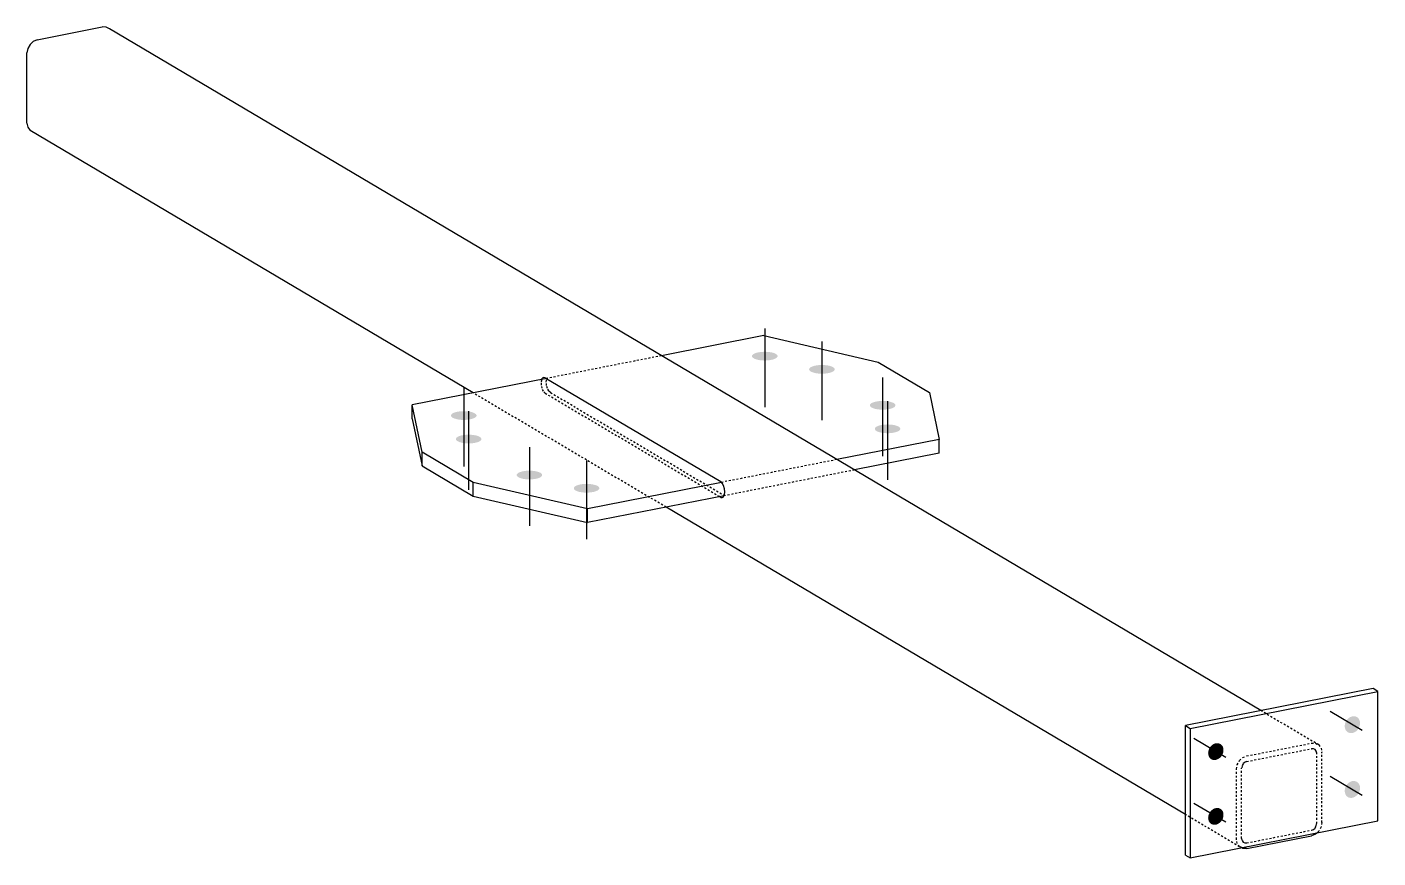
# Model space of a CAD drawing. Header units: millimetres. Extents: x 7 to 24444, y 5 to 856.
# Drawn here: x 23073 to 24444, y 12 to 856 of the extents above; entities that cross this region are included whole.
import ezdxf

# ---------------------------------------------------------------- set-up
doc = ezdxf.new("R2010")
doc.units = ezdxf.units.MM
doc.linetypes.add('DXK_LINE_DOT2', pattern=[3.9198, 1.9599, -1.9599])
doc.layers.add('STÅL', color=7, linetype='Continuous')

msp = doc.modelspace()

# ---------------------------------------------------------------- hatches: boundary and pattern name
at = {"layer": 'STÅL', "linetype": 'Continuous'}
for points in [[(23821.5, 517.1), (23818.7, 517.2), (23816.2, 517.5), (23813.8, 518), (23811.8, 518.6), (23810.2, 519.4), (23809.1, 520.2), (23808.5, 521.1), (23808.5, 522), (23809.1, 523), (23810.2, 523.8), (23811.8, 524.6), (23813.8, 525.2), (23816.2, 525.6), (23818.7, 525.9), (23821.5, 526), (23824.2, 525.9), (23826.7, 525.6), (23829.1, 525.2), (23831.1, 524.6), (23832.7, 523.8), (23833.8, 523), (23834.4, 522), (23834.4, 521.1), (23833.8, 520.2), (23832.7, 519.4), (23831.1, 518.6), (23829.1, 518), (23826.7, 517.5), (23824.2, 517.2)], [(23879.4, 503.7), (23876.7, 503.8), (23874.1, 504.1), (23871.8, 504.6), (23869.8, 505.2), (23868.2, 505.9), (23867.1, 506.8), (23866.5, 507.7), (23866.5, 508.6), (23867.1, 509.5), (23868.2, 510.4), (23869.8, 511.1), (23871.8, 511.8), (23874.1, 512.2), (23876.7, 512.5), (23879.4, 512.6), (23882.1, 512.5), (23884.7, 512.2), (23887.1, 511.8), (23889.1, 511.1), (23890.7, 510.4), (23891.8, 509.5), (23892.4, 508.6), (23892.4, 507.7), (23891.8, 506.8), (23890.7, 505.9), (23889.1, 505.2), (23887.1, 504.6), (23884.7, 504.1), (23882.1, 503.8)], [(23941.1, 467.2), (23938.4, 467.3), (23935.8, 467.6), (23933.5, 468), (23931.4, 468.7), (23929.8, 469.4), (23928.7, 470.3), (23928.2, 471.2), (23928.2, 472.1), (23928.7, 473), (23929.8, 473.9), (23931.4, 474.6), (23933.5, 475.2), (23935.8, 475.7), (23938.4, 476), (23941.1, 476.1), (23943.8, 476), (23946.4, 475.7), (23948.7, 475.2), (23950.8, 474.6), (23952.4, 473.9), (23953.5, 473), (23954, 472.1), (23954, 471.2), (23953.5, 470.3), (23952.4, 469.4), (23950.8, 468.7), (23948.7, 468), (23946.4, 467.6), (23943.8, 467.3)], [(23516, 456.8), (23513.3, 456.9), (23510.7, 457.2), (23508.3, 457.7), (23506.3, 458.3), (23504.7, 459), (23503.6, 459.9), (23503, 460.8), (23503, 461.7), (23503.6, 462.6), (23504.7, 463.5), (23506.3, 464.2), (23508.3, 464.9), (23510.7, 465.3), (23513.3, 465.6), (23516, 465.7), (23518.7, 465.6), (23521.3, 465.3), (23523.6, 464.9), (23525.6, 464.2), (23527.2, 463.5), (23528.3, 462.6), (23528.9, 461.7), (23528.9, 460.8), (23528.3, 459.9), (23527.2, 459), (23525.6, 458.3), (23523.6, 457.7), (23521.3, 457.2), (23518.7, 456.9)], [(23520.9, 432.9), (23518.2, 433), (23515.7, 433.3), (23513.3, 433.8), (23511.3, 434.4), (23509.7, 435.2), (23508.6, 436), (23508, 436.9), (23508, 437.8), (23508.6, 438.8), (23509.7, 439.6), (23511.3, 440.4), (23513.3, 441), (23515.7, 441.4), (23518.2, 441.7), (23520.9, 441.8), (23523.6, 441.7), (23526.2, 441.4), (23528.6, 441), (23530.6, 440.4), (23532.2, 439.6), (23533.3, 438.8), (23533.9, 437.8), (23533.9, 436.9), (23533.3, 436), (23532.2, 435.2), (23530.6, 434.4), (23528.6, 433.8), (23526.2, 433.3), (23523.6, 433)], [(23946.1, 443.3), (23943.4, 443.4), (23940.8, 443.7), (23938.4, 444.2), (23936.4, 444.8), (23934.8, 445.5), (23933.7, 446.4), (23933.2, 447.3), (23933.2, 448.2), (23933.7, 449.1), (23934.8, 450), (23936.4, 450.7), (23938.4, 451.4), (23940.8, 451.8), (23943.4, 452.1), (23946.1, 452.2), (23948.8, 452.1), (23951.4, 451.8), (23953.7, 451.4), (23955.7, 450.7), (23957.3, 450), (23958.4, 449.1), (23959, 448.2), (23959, 447.3), (23958.4, 446.4), (23957.3, 445.5), (23955.7, 444.8), (23953.7, 444.2), (23951.4, 443.7), (23948.8, 443.4)], [(23582.6, 396.4), (23579.9, 396.5), (23577.3, 396.8), (23575, 397.2), (23573, 397.9), (23571.4, 398.6), (23570.3, 399.5), (23569.7, 400.4), (23569.7, 401.3), (23570.3, 402.2), (23571.4, 403.1), (23573, 403.8), (23575, 404.4), (23577.3, 404.9), (23579.9, 405.2), (23582.6, 405.3), (23585.3, 405.2), (23587.9, 404.9), (23590.3, 404.4), (23592.3, 403.8), (23593.9, 403.1), (23595, 402.2), (23595.5, 401.3), (23595.5, 400.4), (23595, 399.5), (23593.9, 398.6), (23592.3, 397.9), (23590.3, 397.2), (23587.9, 396.8), (23585.3, 396.5)], [(23640.6, 383), (23637.9, 383.1), (23635.3, 383.4), (23633, 383.8), (23630.9, 384.5), (23629.3, 385.2), (23628.2, 386.1), (23627.7, 387), (23627.7, 387.9), (23628.2, 388.8), (23629.3, 389.7), (23630.9, 390.4), (23633, 391), (23635.3, 391.5), (23637.9, 391.8), (23640.6, 391.9), (23643.3, 391.8), (23645.9, 391.5), (23648.2, 391), (23650.3, 390.4), (23651.9, 389.7), (23653, 388.8), (23653.5, 387.9), (23653.5, 387), (23653, 386.1), (23651.9, 385.2), (23650.3, 384.5), (23648.2, 383.8), (23645.9, 383.4), (23643.3, 383.1)], [(24411.5, 151.1), (24412.6, 152.6), (24413.9, 153.9), (24415.4, 155), (24417, 155.6), (24418.6, 156), (24420.2, 155.9), (24421.7, 155.5), (24423, 154.7), (24424.1, 153.6), (24424.9, 152.2), (24425.4, 150.6), (24425.6, 148.9), (24425.4, 147.1), (24424.9, 145.3), (24424.1, 143.7), (24423, 142.1), (24421.7, 140.8), (24420.2, 139.8), (24418.6, 139.1), (24417, 138.8), (24415.4, 138.9), (24413.9, 139.3), (24412.6, 140.1), (24411.5, 141.2), (24410.7, 142.5), (24410.2, 144.1), (24410, 145.9), (24410.2, 147.6), (24410.7, 149.4)], [(24272.9, 123.8), (24274, 125.3), (24275.4, 126.6), (24276.8, 127.6), (24278.4, 128.3), (24280.1, 128.6), (24281.7, 128.5), (24283.1, 128.1), (24284.5, 127.3), (24285.6, 126.2), (24286.4, 124.9), (24286.9, 123.3), (24287, 121.6), (24286.9, 119.8), (24286.4, 118), (24285.5, 116.3), (24284.5, 114.8), (24283.1, 113.5), (24281.6, 112.5), (24280, 111.8), (24278.4, 111.5), (24276.8, 111.5), (24275.3, 111.9), (24274, 112.7), (24272.9, 113.8), (24272.1, 115.2), (24271.6, 116.8), (24271.4, 118.5), (24271.6, 120.3), (24272.1, 122.1)], [(24411.5, 85.3), (24412.6, 86.9), (24413.9, 88.2), (24415.4, 89.2), (24417, 89.9), (24418.6, 90.2), (24420.2, 90.1), (24421.7, 89.7), (24423, 88.9), (24424.1, 87.8), (24424.9, 86.4), (24425.4, 84.9), (24425.6, 83.1), (24425.4, 81.3), (24424.9, 79.6), (24424.1, 77.9), (24423, 76.3), (24421.7, 75.1), (24420.2, 74), (24418.6, 73.4), (24417, 73), (24415.4, 73.1), (24413.9, 73.5), (24412.6, 74.3), (24411.5, 75.4), (24410.7, 76.8), (24410.2, 78.4), (24410, 80.1), (24410.2, 81.9), (24410.7, 83.7)], [(24272.9, 58), (24274, 59.5), (24275.4, 60.8), (24276.8, 61.8), (24278.4, 62.5), (24280.1, 62.8), (24281.7, 62.8), (24283.1, 62.3), (24284.5, 61.6), (24285.6, 60.5), (24286.4, 59.1), (24286.9, 57.5), (24287, 55.8), (24286.9, 54), (24286.4, 52.2), (24285.5, 50.5), (24284.5, 49), (24283.1, 47.7), (24281.6, 46.7), (24280, 46), (24278.4, 45.7), (24276.8, 45.7), (24275.3, 46.2), (24274, 46.9), (24272.9, 48), (24272.1, 49.4), (24271.6, 51), (24271.4, 52.7), (24271.6, 54.5), (24272.1, 56.3)]]:
    msp.add_hatch(color=96, dxfattribs=at).paths.add_polyline_path(points)

# ---------------------------------------------------------------- linework, layer by layer
at = {"layer": 'STÅL', "color": 2, "linetype": 'Continuous'}
for p, q in [((23083.1, 842.8), (23148.9, 855.8)), ((23152.9, 855.7), (23148.9, 855.8)), ((23156.3, 853.9), (23152.9, 855.7)), ((24324.9, 161.6), (23156.3, 853.9)), ((23075.8, 838), (23073.5, 833.9)), ((23079.1, 841.1), (23075.8, 838)), ((23083.1, 842.8), (23079.1, 841.1)), ((23073.5, 833.9), (23072.7, 829.4)), ((23072.7, 758), (23072.7, 829.4)), ((23072.7, 758), (23073.5, 753.9)), ((23073.5, 753.9), (23075.8, 750.7)), ((23525.5, 484.2), (23075.8, 750.7)), ((23820.5, 542.5), (23716.7, 522)), ((23820.5, 542.5), (23936.4, 515.6)), ((23936.4, 515.6), (23988.5, 484.8)), ((23599.9, 498.9), (23463.6, 472)), ((23595.3, 498), (23595.7, 499.1)), ((23597.1, 500), (23595.7, 499.1)), ((23598.7, 499.6), (23597.1, 500)), ((23598.7, 499.6), (23776.7, 394.2)), ((23988.5, 484.8), (23998.4, 437)), ((23463.6, 457.9), (23463.6, 472)), ((23473.6, 424.2), (23463.6, 472)), ((23463.6, 457.9), (23473.6, 410.1)), ((23998.4, 437), (23894.6, 416.5)), ((23998.4, 422.9), (23998.4, 437)), ((23473.6, 410.1), (23473.6, 424.2)), ((23525.6, 393.4), (23473.6, 424.2)), ((23998.4, 422.9), (23912.5, 406)), ((23473.6, 410.1), (23525.6, 379.3)), ((23525.6, 379.3), (23525.6, 393.4)), ((23641.6, 366.6), (23525.6, 393.4)), ((23777.5, 393.4), (23641.6, 366.6)), ((23778.3, 392.6), (23776.7, 394.2)), ((23779.7, 390.1), (23778.3, 392.6)), ((23780.6, 386.9), (23779.7, 390.1)), ((23781, 383.7), (23780.6, 386.9)), ((23525.6, 379.3), (23641.6, 352.5)), ((23780.2, 379.8), (23641.6, 352.5)), ((23776.7, 378.2), (23775.5, 378.9)), ((23776.7, 378.2), (23778.3, 377.9)), ((23778.3, 377.9), (23779.7, 378.8)), ((23779.7, 378.8), (23780.6, 380.8)), ((23780.6, 380.8), (23781, 383.7)), ((23641.6, 352.5), (23641.6, 366.6)), ((24248.3, 56.1), (23721.3, 368.2)), ((24438.8, 184.1), (24248.3, 146.5)), ((24253.3, 143.6), (24443.8, 181.2)), ((24443.8, 181.2), (24438.8, 184.1)), ((24443.8, 49.6), (24443.8, 181.2)), ((24248.3, 146.5), (24253.3, 143.6)), ((24248.3, 15), (24248.3, 146.5)), ((24253.3, 143.6), (24253.3, 12)), ((24253.3, 12), (24443.8, 49.6)), ((24310.6, 21.6), (24376.4, 34.6)), ((24380.4, 36.3), (24376.4, 34.6)), ((24381.6, 37.3), (24380.4, 36.3)), ((24248.3, 15), (24253.3, 12)), ((24306.6, 21.7), (24305.5, 22.3)), ((24310.6, 21.6), (24306.6, 21.7))]:
    msp.add_line(p, q, dxfattribs=at)
at = {"layer": 'STÅL', "color": 96, "linetype": 'Continuous'}
for p, q in [((23821.5, 549.8), (23821.5, 469.9)), ((23879.4, 536.4), (23879.4, 456.5)), ((23941.1, 499.8), (23941.1, 420)), ((23516, 489.5), (23516, 409.6)), ((23946.1, 475.9), (23946.1, 396.1)), ((23520.9, 465.6), (23520.9, 385.7)), ((23582.6, 429), (23582.6, 349.2)), ((23640.6, 415.6), (23640.6, 335.7)), ((24427.9, 141.4), (24395.4, 160.7)), ((24289.3, 114), (24256.8, 133.3)), ((24427.9, 75.6), (24395.4, 94.9)), ((24289.3, 48.3), (24256.8, 67.5))]:
    msp.add_line(p, q, dxfattribs=at)
at = {"layer": 'STÅL', "color": 7, "linetype": 'DXK_LINE_DOT2'}
for p, q in [((23716.7, 522), (23599.9, 498.9)), ((23594.8, 497), (23594.5, 494.1)), ((23594.5, 494.1), (23594.8, 490.9)), ((23594.8, 497), (23595.3, 498)), ((23599.7, 495.2), (23600, 498)), ((23600, 491.9), (23599.7, 495.2)), ((23600, 498), (23600.3, 498.7)), ((23721.3, 368.2), (23525.5, 484.2)), ((23594.8, 490.9), (23595.7, 487.8)), ((23595.7, 487.8), (23597.1, 485.2)), ((23597.1, 485.2), (23598.7, 483.6)), ((23775.5, 378.9), (23598.7, 483.6)), ((23600.9, 488.8), (23600, 491.9)), ((23602.3, 486.2), (23600.9, 488.8)), ((23603.9, 484.7), (23602.3, 486.2)), ((23603.9, 484.7), (23780.3, 380.2)), ((23894.6, 416.5), (23777.5, 393.4)), ((23912.5, 406), (23780.2, 379.8)), ((24383.8, 126.8), (24324.9, 161.6)), ((24310.6, 115.6), (24376.4, 128.6)), ((24376.4, 128.6), (24380.4, 128.5)), ((24380.4, 128.5), (24383.8, 126.8)), ((24383.8, 126.8), (24386, 123.5)), ((24386, 123.5), (24386.8, 119.4)), ((24301, 106.7), (24303.3, 110.9)), ((24303.3, 110.9), (24306.6, 114)), ((24306.6, 114), (24310.6, 115.6)), ((24310.6, 110), (24308.6, 109.1)), ((24310.6, 110), (24376.4, 123)), ((24378.4, 122.9), (24376.4, 123)), ((24380.1, 122), (24378.4, 122.9)), ((24381.2, 120.4), (24380.1, 122)), ((24381.6, 118.4), (24381.2, 120.4)), ((24381.6, 46.9), (24381.6, 118.4)), ((24386.8, 48), (24386.8, 119.4)), ((24300.2, 102.3), (24301, 106.7)), ((24300.2, 30.9), (24300.2, 102.3)), ((24305.8, 105.5), (24305.4, 103.3)), ((24305.4, 31.9), (24305.4, 103.3)), ((24306.9, 107.6), (24305.8, 105.5)), ((24308.6, 109.1), (24306.9, 107.6)), ((24303.3, 23.5), (24248.3, 56.1)), ((24378.4, 41.1), (24380.1, 42.6)), ((24380.1, 42.6), (24381.2, 44.7)), ((24381.2, 44.7), (24381.6, 46.9)), ((24386, 43.5), (24383.8, 39.4)), ((24386.8, 48), (24386, 43.5)), ((24301, 26.7), (24300.2, 30.9)), ((24305.4, 31.9), (24305.8, 29.8)), ((24305.8, 29.8), (24306.9, 28.2)), ((24306.9, 28.2), (24308.6, 27.3)), ((24310.6, 27.3), (24376.4, 40.3)), ((24376.4, 40.3), (24378.4, 41.1)), ((24383.8, 39.4), (24381.6, 37.3)), ((24303.3, 23.5), (24301, 26.7)), ((24305.5, 22.3), (24303.3, 23.5)), ((24308.6, 27.3), (24310.6, 27.3))]:
    msp.add_line(p, q, dxfattribs=at)

doc.saveas('drawing.dxf')
